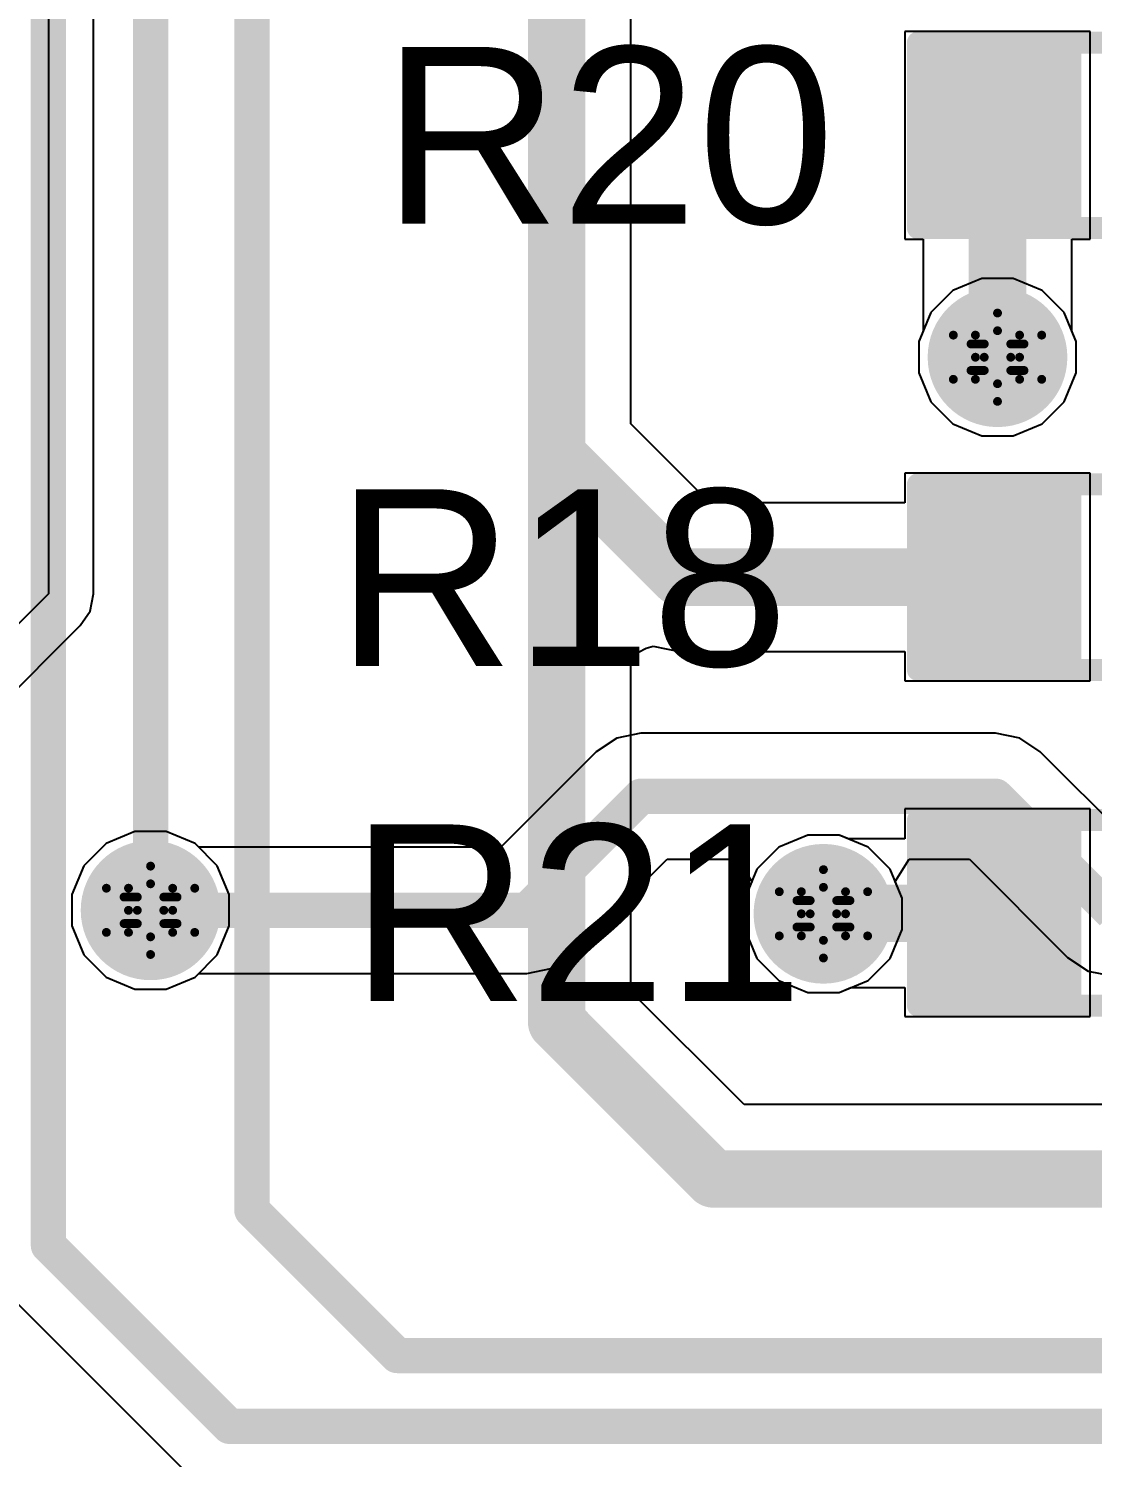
# Model space of a CAD drawing. Header units: inches. Extents: x -2.7 to 10.9, y -2.9 to 7.4.
# Drawn here: x 0.8407 to 1.0815, y -2.5183 to -2.1948 of the extents above; entities that cross this region are included whole.
import ezdxf

# ---------------------------------------------------------------- set-up
doc = ezdxf.new("R2010")
doc.units = ezdxf.units.IN
doc.header["$MEASUREMENT"] = 0
for name, color, linetype in [('Board Outline', 216, 'Continuous'), ('Bottom Layer', 5, 'Continuous'), ('Bottom Solder', 6, 'Continuous'), ('Drill Drawing', 1, 'Continuous'), ('Layer 2', 16, 'Continuous'), ('Layer 3', 76, 'Continuous'), ('Top Layer', 1, 'Continuous'), ('Top Overlay', 2, 'Continuous'), ('Top Paste', 8, 'Continuous'), ('Top Solder', 216, 'Continuous'), ('Via Holes', 16, 'Continuous')]:
    doc.layers.add(name, color=color, linetype=linetype)
doc.styles.add('Arial', font='', dxfattribs={"height": 0.2})
doc.styles.get('Arial').set_extended_font_data('Arial')

# ---------------------------------------------------------------- blocks, each defined once
blk = doc.blocks.new('R___0603_193')
at = {"layer": 'Top Layer'}
for points in [[(-0.015, 0.0175), (-0.015, -0.0175), (-0.045, -0.0175), (-0.045, 0.0175)], [(0.045, 0.0175), (0.045, -0.0175), (0.015, -0.0175), (0.015, 0.0175)]]:
    blk.add_hatch(color=1, dxfattribs=at).paths.add_polyline_path(points)
at = {"layer": 'Top Paste'}
for points in [[(-0.015, 0.0175), (-0.015, -0.0175), (-0.045, -0.0175), (-0.045, 0.0175)], [(0.045, 0.0175), (0.045, -0.0175), (0.015, -0.0175), (0.015, 0.0175)]]:
    blk.add_hatch(color=8, dxfattribs=at).paths.add_polyline_path(points)
at = {"layer": 'Top Solder'}
for points in [[(-0.011, 0.0215), (-0.011, -0.0215), (-0.049, -0.0215), (-0.049, 0.0215)], [(0.049, 0.0215), (0.049, -0.0215), (0.011, -0.0215), (0.011, 0.0215)]]:
    blk.add_hatch(color=216, dxfattribs=at).paths.add_polyline_path(points)
at = {"layer": 'Top Overlay'}
for points in [[(-0.048, 0.021, 0.005, 0.005, 0), (0.048, 0.021, 0.005, 0.005, 0)], [(-0.048, -0.021, 0.005, 0.005, 0), (-0.048, 0.021, 0.005, 0.005, 0)], [(0.048, -0.021, 0.005, 0.005, 0), (0.048, 0.021, 0.005, 0.005, 0)], [(-0.048, -0.021, 0.005, 0.005, 0), (0.048, -0.021, 0.005, 0.005, 0)]]:
    blk.add_lwpolyline(points, format="xyseb", dxfattribs=at)
for points in [[(-0.04925, 0.021, 0.0025, 0.0025, 1), (-0.04675, 0.021, 0.0025, 0.0025, 1)], [(-0.04925, 0.021, 0.0025, 0.0025, 1), (-0.04675, 0.021, 0.0025, 0.0025, 1)], [(0.04675, 0.021, 0.0025, 0.0025, 1), (0.04925, 0.021, 0.0025, 0.0025, 1)], [(0.04675, 0.021, 0.0025, 0.0025, 1), (0.04925, 0.021, 0.0025, 0.0025, 1)], [(-0.04925, -0.021, 0.0025, 0.0025, 1), (-0.04675, -0.021, 0.0025, 0.0025, 1)], [(-0.04925, -0.021, 0.0025, 0.0025, 1), (-0.04675, -0.021, 0.0025, 0.0025, 1)], [(0.04675, -0.021, 0.0025, 0.0025, 1), (0.04925, -0.021, 0.0025, 0.0025, 1)], [(0.04675, -0.021, 0.0025, 0.0025, 1), (0.04925, -0.021, 0.0025, 0.0025, 1)]]:
    blk.add_lwpolyline(points, format="xyseb", close=True, dxfattribs=at)
blk = doc.blocks.new('R___0603_194')
at = {"layer": 'Top Layer'}
for points in [[(-0.015, 0.0175), (-0.015, -0.0175), (-0.045, -0.0175), (-0.045, 0.0175)], [(0.045, 0.0175), (0.045, -0.0175), (0.015, -0.0175), (0.015, 0.0175)]]:
    blk.add_hatch(color=1, dxfattribs=at).paths.add_polyline_path(points)
at = {"layer": 'Top Paste'}
for points in [[(-0.015, 0.0175), (-0.015, -0.0175), (-0.045, -0.0175), (-0.045, 0.0175)], [(0.045, 0.0175), (0.045, -0.0175), (0.015, -0.0175), (0.015, 0.0175)]]:
    blk.add_hatch(color=8, dxfattribs=at).paths.add_polyline_path(points)
at = {"layer": 'Top Solder'}
for points in [[(-0.011, 0.0215), (-0.011, -0.0215), (-0.049, -0.0215), (-0.049, 0.0215)], [(0.049, 0.0215), (0.049, -0.0215), (0.011, -0.0215), (0.011, 0.0215)]]:
    blk.add_hatch(color=216, dxfattribs=at).paths.add_polyline_path(points)
at = {"layer": 'Top Overlay'}
for points in [[(-0.048, 0.021, 0.005, 0.005, 0), (0.048, 0.021, 0.005, 0.005, 0)], [(-0.048, -0.021, 0.005, 0.005, 0), (-0.048, 0.021, 0.005, 0.005, 0)], [(0.048, -0.021, 0.005, 0.005, 0), (0.048, 0.021, 0.005, 0.005, 0)], [(-0.048, -0.021, 0.005, 0.005, 0), (0.048, -0.021, 0.005, 0.005, 0)]]:
    blk.add_lwpolyline(points, format="xyseb", dxfattribs=at)
for points in [[(-0.04925, 0.021, 0.0025, 0.0025, 1), (-0.04675, 0.021, 0.0025, 0.0025, 1)], [(-0.04925, 0.021, 0.0025, 0.0025, 1), (-0.04675, 0.021, 0.0025, 0.0025, 1)], [(0.04675, 0.021, 0.0025, 0.0025, 1), (0.04925, 0.021, 0.0025, 0.0025, 1)], [(0.04675, 0.021, 0.0025, 0.0025, 1), (0.04925, 0.021, 0.0025, 0.0025, 1)], [(-0.04925, -0.021, 0.0025, 0.0025, 1), (-0.04675, -0.021, 0.0025, 0.0025, 1)], [(-0.04925, -0.021, 0.0025, 0.0025, 1), (-0.04675, -0.021, 0.0025, 0.0025, 1)], [(0.04675, -0.021, 0.0025, 0.0025, 1), (0.04925, -0.021, 0.0025, 0.0025, 1)], [(0.04675, -0.021, 0.0025, 0.0025, 1), (0.04925, -0.021, 0.0025, 0.0025, 1)]]:
    blk.add_lwpolyline(points, format="xyseb", close=True, dxfattribs=at)
blk = doc.blocks.new('R___0603_196')
at = {"layer": 'Top Layer'}
for points in [[(-0.015, 0.0175), (-0.015, -0.0175), (-0.045, -0.0175), (-0.045, 0.0175)], [(0.045, 0.0175), (0.045, -0.0175), (0.015, -0.0175), (0.015, 0.0175)]]:
    blk.add_hatch(color=1, dxfattribs=at).paths.add_polyline_path(points)
at = {"layer": 'Top Paste'}
for points in [[(-0.015, 0.0175), (-0.015, -0.0175), (-0.045, -0.0175), (-0.045, 0.0175)], [(0.045, 0.0175), (0.045, -0.0175), (0.015, -0.0175), (0.015, 0.0175)]]:
    blk.add_hatch(color=8, dxfattribs=at).paths.add_polyline_path(points)
at = {"layer": 'Top Solder'}
for points in [[(-0.011, 0.0215), (-0.011, -0.0215), (-0.049, -0.0215), (-0.049, 0.0215)], [(0.049, 0.0215), (0.049, -0.0215), (0.011, -0.0215), (0.011, 0.0215)]]:
    blk.add_hatch(color=216, dxfattribs=at).paths.add_polyline_path(points)
at = {"layer": 'Top Overlay'}
for points in [[(0.048, 0.021, 0.005, 0.005, 0), (-0.048, 0.021, 0.005, 0.005, 0)], [(-0.048, 0.021, 0.005, 0.005, 0), (-0.048, -0.021, 0.005, 0.005, 0)], [(0.048, 0.021, 0.005, 0.005, 0), (0.048, -0.021, 0.005, 0.005, 0)], [(0.048, -0.021, 0.005, 0.005, 0), (-0.048, -0.021, 0.005, 0.005, 0)]]:
    blk.add_lwpolyline(points, format="xyseb", dxfattribs=at)
for points in [[(-0.04925, 0.021, 0.0025, 0.0025, 1), (-0.04675, 0.021, 0.0025, 0.0025, 1)], [(-0.04925, 0.021, 0.0025, 0.0025, 1), (-0.04675, 0.021, 0.0025, 0.0025, 1)], [(0.04675, 0.021, 0.0025, 0.0025, 1), (0.04925, 0.021, 0.0025, 0.0025, 1)], [(0.04675, 0.021, 0.0025, 0.0025, 1), (0.04925, 0.021, 0.0025, 0.0025, 1)], [(-0.04925, -0.021, 0.0025, 0.0025, 1), (-0.04675, -0.021, 0.0025, 0.0025, 1)], [(-0.04925, -0.021, 0.0025, 0.0025, 1), (-0.04675, -0.021, 0.0025, 0.0025, 1)], [(0.04675, -0.021, 0.0025, 0.0025, 1), (0.04925, -0.021, 0.0025, 0.0025, 1)], [(0.04675, -0.021, 0.0025, 0.0025, 1), (0.04925, -0.021, 0.0025, 0.0025, 1)]]:
    blk.add_lwpolyline(points, format="xyseb", close=True, dxfattribs=at)

msp = doc.modelspace()

# ---------------------------------------------------------------- hatches: boundary and pattern name
at = {"layer": 'Bottom Layer'}
h = msp.add_hatch(color=5, dxfattribs=at)
edge = h.paths.add_edge_path()
edge.add_arc((1.060058, -2.2692268), 0.011811, 0, 360)
h = msp.add_hatch(color=5, dxfattribs=at)
edge = h.paths.add_edge_path()
edge.add_arc((0.8683436, -2.3944205), 0.011811, 0, 360)
h = msp.add_hatch(color=5, dxfattribs=at)
edge = h.paths.add_edge_path()
edge.add_arc((1.0206565, -2.3952111), 0.011811, 0, 360)
at = {"layer": 'Bottom Solder'}
h = msp.add_hatch(color=6, dxfattribs=at)
edge = h.paths.add_edge_path()
edge.add_arc((1.060058, -2.2692268), 0.015811, 0, 360)
h = msp.add_hatch(color=6, dxfattribs=at)
edge = h.paths.add_edge_path()
edge.add_arc((0.8683436, -2.3944205), 0.015811, 0, 360)
h = msp.add_hatch(color=6, dxfattribs=at)
edge = h.paths.add_edge_path()
edge.add_arc((1.0206565, -2.3952111), 0.015811, 0, 360)
at = {"layer": 'Layer 2'}
h = msp.add_hatch(color=16, dxfattribs=at)
edge = h.paths.add_edge_path()
edge.add_arc((1.060058, -2.2692268), 0.011811, 0, 360)
h = msp.add_hatch(color=16, dxfattribs=at)
edge = h.paths.add_edge_path()
edge.add_arc((0.8683436, -2.3944205), 0.011811, 0, 360)
h = msp.add_hatch(color=16, dxfattribs=at)
edge = h.paths.add_edge_path()
edge.add_arc((1.0206565, -2.3952111), 0.011811, 0, 360)
at = {"layer": 'Layer 3'}
h = msp.add_hatch(color=76, dxfattribs=at)
edge = h.paths.add_edge_path()
edge.add_arc((1.060058, -2.2692268), 0.011811, 0, 360)
h = msp.add_hatch(color=76, dxfattribs=at)
edge = h.paths.add_edge_path()
edge.add_arc((0.8683436, -2.3944205), 0.011811, 0, 360)
h = msp.add_hatch(color=76, dxfattribs=at)
edge = h.paths.add_edge_path()
edge.add_arc((1.0206565, -2.3952111), 0.011811, 0, 360)
at = {"layer": 'Top Layer'}
h = msp.add_hatch(color=1, dxfattribs=at)
edge = h.paths.add_edge_path()
edge.add_arc((1.060058, -2.2692268), 0.011811, 0, 360)
h = msp.add_hatch(color=1, dxfattribs=at)
edge = h.paths.add_edge_path()
edge.add_arc((0.8683436, -2.3944205), 0.011811, 0, 360)
h = msp.add_hatch(color=1, dxfattribs=at)
edge = h.paths.add_edge_path()
edge.add_arc((1.0206565, -2.3952111), 0.011811, 0, 360)
at = {"layer": 'Top Solder'}
h = msp.add_hatch(color=216, dxfattribs=at)
edge = h.paths.add_edge_path()
edge.add_arc((1.060058, -2.2692268), 0.015811, 0, 360)
h = msp.add_hatch(color=216, dxfattribs=at)
edge = h.paths.add_edge_path()
edge.add_arc((0.8683436, -2.3944205), 0.015811, 0, 360)
h = msp.add_hatch(color=216, dxfattribs=at)
edge = h.paths.add_edge_path()
edge.add_arc((1.0206565, -2.3952111), 0.015811, 0, 360)
at = {"layer": 'Via Holes'}
h = msp.add_hatch(color=7, dxfattribs=at)
edge = h.paths.add_edge_path()
edge.add_arc((1.060058, -2.2692268), 0.0059055, 0, 360)
h = msp.add_hatch(color=7, dxfattribs=at)
edge = h.paths.add_edge_path()
edge.add_arc((0.8683436, -2.3944205), 0.0059055, 0, 360)
h = msp.add_hatch(color=7, dxfattribs=at)
edge = h.paths.add_edge_path()
edge.add_arc((1.0206565, -2.3952111), 0.0059055, 0, 360)

# ---------------------------------------------------------------- linework, layer by layer
at = {"layer": 'Board Outline'}
msp.add_lwpolyline([(2.8441163, -0.2412485, 0.005, 0.005, -0.7418930096679136), (-2.4996913, -1.3779516, 0.005, 0.005, 0)], format="xyseb", dxfattribs=at)
at = {"layer": 'Bottom Layer'}
for p, q in [((1.0499689, -2.2541274), (1.0449586, -2.2591377)), ((1.0565152, -2.2514158), (1.0499689, -2.2541274)), ((1.0636008, -2.2514158), (1.0565152, -2.2514158)), ((1.0701471, -2.2541274), (1.0636008, -2.2514158)), ((1.0751574, -2.2591377), (1.0701471, -2.2541274)), ((1.0449586, -2.2591377), (1.042247, -2.265684)), ((1.077869, -2.265684), (1.0751574, -2.2591377)), ((1.042247, -2.265684), (1.042247, -2.2727696)), ((1.077869, -2.2727696), (1.077869, -2.265684)), ((1.042247, -2.2727696), (1.0449586, -2.2793159)), ((1.0751574, -2.2793159), (1.077869, -2.2727696)), ((1.0449586, -2.2793159), (1.0499689, -2.2843262)), ((1.0701471, -2.2843262), (1.0751574, -2.2793159)), ((1.0499689, -2.2843262), (1.0565152, -2.2870378)), ((1.0636008, -2.2870378), (1.0701471, -2.2843262)), ((1.0565152, -2.2870378), (1.0636008, -2.2870378)), ((0.9793359, -2.3543305), (0.9738734, -2.3554172)), ((0.9793364, -2.3543306), (0.9793359, -2.3543305)), ((1.0596328, -2.3543306), (0.9793364, -2.3543306)), ((1.0596333, -2.3543305), (1.0596328, -2.3543306)), ((1.0650958, -2.3554172), (1.0596333, -2.3543305)), ((0.9738734, -2.3554172), (0.9692424, -2.3585114)), ((1.0697268, -2.3585114), (1.0650958, -2.3554172)), ((0.9692422, -2.3585117), (0.9476076, -2.3801462)), ((0.9692424, -2.3585114), (0.9692422, -2.3585117)), ((1.091941, -2.3807257), (1.0697268, -2.3585114)), ((0.8648008, -2.3766095), (0.8582545, -2.3793211)), ((0.8718864, -2.3766095), (0.8648008, -2.3766095)), ((0.8784327, -2.3793211), (0.8718864, -2.3766095)), ((0.8582545, -2.3793211), (0.8532442, -2.3843314)), ((0.8792578, -2.3801462), (0.8784327, -2.3793211)), ((0.9476076, -2.3801462), (0.8792578, -2.3801462)), ((0.9636138, -2.404514), (0.9852485, -2.3828792)), ((0.9852485, -2.3828792), (1.001267, -2.3828792)), ((1.001267, -2.3828792), (1.004415, -2.3878793)), ((1.036898, -2.3878793), (1.040046, -2.3828792)), ((1.040046, -2.3828792), (1.0537206, -2.3828792)), ((1.0537206, -2.3828792), (1.0759347, -2.4050932)), ((0.8532442, -2.3843314), (0.8505326, -2.3908777)), ((1.004415, -2.3878793), (1.0028455, -2.3916683)), ((1.0384675, -2.3916683), (1.036898, -2.3878793)), ((0.8505326, -2.3908777), (0.8505326, -2.3979633)), ((1.0028455, -2.3916683), (1.0028455, -2.3987539)), ((1.0384675, -2.3987539), (1.0384675, -2.3916683)), ((0.8505326, -2.3979633), (0.8532442, -2.4045096)), ((1.0028455, -2.3987539), (1.0055571, -2.4053002)), ((1.0357559, -2.4053002), (1.0384675, -2.3987539)), ((0.8532442, -2.4045096), (0.8582545, -2.4095199)), ((0.9589828, -2.4076082), (0.9636138, -2.404514)), ((1.0055571, -2.4053002), (1.0105674, -2.4103105)), ((1.0307456, -2.4103105), (1.0357559, -2.4053002)), ((1.0759347, -2.4050932), (1.0759349, -2.4050935)), ((1.0759349, -2.4050935), (1.0805659, -2.4081877)), ((0.8784327, -2.4095199), (0.8792578, -2.4086948)), ((0.8792578, -2.4086948), (0.9535198, -2.4086948)), ((0.9535198, -2.4086948), (0.9535203, -2.4086949)), ((0.9535203, -2.4086949), (0.9589828, -2.4076082)), ((1.0805659, -2.4081877), (1.0860284, -2.4092744)), ((0.8582545, -2.4095199), (0.8648008, -2.4122315)), ((0.8648008, -2.4122315), (0.8718864, -2.4122315)), ((0.8718864, -2.4122315), (0.8784327, -2.4095199)), ((1.0105674, -2.4103105), (1.0171137, -2.4130221)), ((1.0241993, -2.4130221), (1.0307456, -2.4103105)), ((1.0171137, -2.4130221), (1.0241993, -2.4130221))]:
    msp.add_line(p, q, dxfattribs=at)
for points in [[(0.9535203, -2.3944205, 0.008, 0.008, 0), (0.9793359, -2.3686049, 0.008, 0.008, 0)], [(0.9793359, -2.3686049, 0.008, 0.008, 0), (1.0596333, -2.3686049, 0.008, 0.008, 0)], [(1.0596333, -2.3686049, 0.008, 0.008, 0), (1.0860284, -2.395, 0.008, 0.008, 0)], [(0.8683436, -2.3944205, 0.008, 0.008, 0), (0.9535203, -2.3944205, 0.008, 0.008, 0)]]:
    msp.add_lwpolyline(points, format="xyseb", dxfattribs=at)
for points in [[(0.9773359, -2.3686049, 0.004, 0.004, 1), (0.9813359, -2.3686049, 0.004, 0.004, 1)], [(0.9773359, -2.3686049, 0.004, 0.004, 1), (0.9813359, -2.3686049, 0.004, 0.004, 1)], [(1.0576333, -2.3686049, 0.004, 0.004, 1), (1.0616333, -2.3686049, 0.004, 0.004, 1)], [(1.0576333, -2.3686049, 0.004, 0.004, 1), (1.0616333, -2.3686049, 0.004, 0.004, 1)], [(0.8663436, -2.3944205, 0.004, 0.004, 1), (0.8703436, -2.3944205, 0.004, 0.004, 1)], [(0.9515203, -2.3944205, 0.004, 0.004, 1), (0.9555203, -2.3944205, 0.004, 0.004, 1)], [(0.9515203, -2.3944205, 0.004, 0.004, 1), (0.9555203, -2.3944205, 0.004, 0.004, 1)]]:
    msp.add_lwpolyline(points, format="xyseb", close=True, dxfattribs=at)
at = {"layer": 'Drill Drawing'}
for points in [[(1.055058, -2.2642268, 0.002, 0.002, 0), (1.060058, -2.2592268, 0.002, 0.002, 0)], [(1.060058, -2.2592268, 0.002, 0.002, 0), (1.065058, -2.2642268, 0.002, 0.002, 0)], [(1.050058, -2.2642268, 0.002, 0.002, 0), (1.055058, -2.2692268, 0.002, 0.002, 0)], [(1.050058, -2.2642268, 0.002, 0.002, 0), (1.055058, -2.2642268, 0.002, 0.002, 0)], [(1.057058, -2.2662268, 0.002, 0.002, 0), (1.060058, -2.2632268, 0.002, 0.002, 0)], [(1.060058, -2.2632268, 0.002, 0.002, 0), (1.063058, -2.2662268, 0.002, 0.002, 0)], [(1.065058, -2.2642268, 0.002, 0.002, 0), (1.070058, -2.2642268, 0.002, 0.002, 0)], [(1.065058, -2.2692268, 0.002, 0.002, 0), (1.070058, -2.2642268, 0.002, 0.002, 0)], [(1.054058, -2.2662268, 0.002, 0.002, 0), (1.057058, -2.2692268, 0.002, 0.002, 0)], [(1.054058, -2.2662268, 0.002, 0.002, 0), (1.057058, -2.2662268, 0.002, 0.002, 0)], [(1.063058, -2.2662268, 0.002, 0.002, 0), (1.066058, -2.2662268, 0.002, 0.002, 0)], [(1.063058, -2.2692268, 0.002, 0.002, 0), (1.066058, -2.2662268, 0.002, 0.002, 0)], [(1.050058, -2.2742268, 0.002, 0.002, 0), (1.055058, -2.2692268, 0.002, 0.002, 0)], [(1.054058, -2.2722268, 0.002, 0.002, 0), (1.057058, -2.2692268, 0.002, 0.002, 0)], [(1.063058, -2.2692268, 0.002, 0.002, 0), (1.066058, -2.2722268, 0.002, 0.002, 0)], [(1.065058, -2.2692268, 0.002, 0.002, 0), (1.070058, -2.2742268, 0.002, 0.002, 0)], [(1.050058, -2.2742268, 0.002, 0.002, 0), (1.055058, -2.2742268, 0.002, 0.002, 0)], [(1.054058, -2.2722268, 0.002, 0.002, 0), (1.057058, -2.2722268, 0.002, 0.002, 0)], [(1.055058, -2.2742268, 0.002, 0.002, 0), (1.060058, -2.2792268, 0.002, 0.002, 0)], [(1.057058, -2.2722268, 0.002, 0.002, 0), (1.060058, -2.2752268, 0.002, 0.002, 0)], [(1.060058, -2.2752268, 0.002, 0.002, 0), (1.063058, -2.2722268, 0.002, 0.002, 0)], [(1.060058, -2.2792268, 0.002, 0.002, 0), (1.065058, -2.2742268, 0.002, 0.002, 0)], [(1.063058, -2.2722268, 0.002, 0.002, 0), (1.066058, -2.2722268, 0.002, 0.002, 0)], [(1.065058, -2.2742268, 0.002, 0.002, 0), (1.070058, -2.2742268, 0.002, 0.002, 0)], [(0.8633436, -2.3894205, 0.002, 0.002, 0), (0.8683436, -2.3844205, 0.002, 0.002, 0)], [(0.8683436, -2.3844205, 0.002, 0.002, 0), (0.8733436, -2.3894205, 0.002, 0.002, 0)], [(1.0156565, -2.3902111, 0.002, 0.002, 0), (1.0206565, -2.3852111, 0.002, 0.002, 0)], [(1.0206565, -2.3852111, 0.002, 0.002, 0), (1.0256565, -2.3902111, 0.002, 0.002, 0)], [(0.8583436, -2.3894205, 0.002, 0.002, 0), (0.8633436, -2.3944205, 0.002, 0.002, 0)], [(0.8583436, -2.3894205, 0.002, 0.002, 0), (0.8633436, -2.3894205, 0.002, 0.002, 0)], [(0.8653436, -2.3914205, 0.002, 0.002, 0), (0.8683436, -2.3884205, 0.002, 0.002, 0)], [(0.8683436, -2.3884205, 0.002, 0.002, 0), (0.8713436, -2.3914205, 0.002, 0.002, 0)], [(0.8733436, -2.3894205, 0.002, 0.002, 0), (0.8783436, -2.3894205, 0.002, 0.002, 0)], [(0.8733436, -2.3944205, 0.002, 0.002, 0), (0.8783436, -2.3894205, 0.002, 0.002, 0)], [(1.0106565, -2.3902111, 0.002, 0.002, 0), (1.0156565, -2.3952111, 0.002, 0.002, 0)], [(1.0106565, -2.3902111, 0.002, 0.002, 0), (1.0156565, -2.3902111, 0.002, 0.002, 0)], [(1.0176565, -2.3922111, 0.002, 0.002, 0), (1.0206565, -2.3892111, 0.002, 0.002, 0)], [(1.0206565, -2.3892111, 0.002, 0.002, 0), (1.0236565, -2.3922111, 0.002, 0.002, 0)], [(1.0256565, -2.3902111, 0.002, 0.002, 0), (1.0306565, -2.3902111, 0.002, 0.002, 0)], [(1.0256565, -2.3952111, 0.002, 0.002, 0), (1.0306565, -2.3902111, 0.002, 0.002, 0)], [(0.8623436, -2.3914205, 0.002, 0.002, 0), (0.8653436, -2.3944205, 0.002, 0.002, 0)], [(0.8623436, -2.3914205, 0.002, 0.002, 0), (0.8653436, -2.3914205, 0.002, 0.002, 0)], [(0.8713436, -2.3914205, 0.002, 0.002, 0), (0.8743436, -2.3914205, 0.002, 0.002, 0)], [(0.8713436, -2.3944205, 0.002, 0.002, 0), (0.8743436, -2.3914205, 0.002, 0.002, 0)], [(1.0146565, -2.3922111, 0.002, 0.002, 0), (1.0176565, -2.3952111, 0.002, 0.002, 0)], [(1.0146565, -2.3922111, 0.002, 0.002, 0), (1.0176565, -2.3922111, 0.002, 0.002, 0)], [(1.0236565, -2.3922111, 0.002, 0.002, 0), (1.0266565, -2.3922111, 0.002, 0.002, 0)], [(1.0236565, -2.3952111, 0.002, 0.002, 0), (1.0266565, -2.3922111, 0.002, 0.002, 0)], [(0.8583436, -2.3994205, 0.002, 0.002, 0), (0.8633436, -2.3944205, 0.002, 0.002, 0)], [(0.8623436, -2.3974205, 0.002, 0.002, 0), (0.8653436, -2.3944205, 0.002, 0.002, 0)], [(0.8623436, -2.3974205, 0.002, 0.002, 0), (0.8653436, -2.3974205, 0.002, 0.002, 0)], [(0.8653436, -2.3974205, 0.002, 0.002, 0), (0.8683436, -2.4004205, 0.002, 0.002, 0)], [(0.8683436, -2.4004205, 0.002, 0.002, 0), (0.8713436, -2.3974205, 0.002, 0.002, 0)], [(0.8713436, -2.3944205, 0.002, 0.002, 0), (0.8743436, -2.3974205, 0.002, 0.002, 0)], [(0.8713436, -2.3974205, 0.002, 0.002, 0), (0.8743436, -2.3974205, 0.002, 0.002, 0)], [(0.8733436, -2.3944205, 0.002, 0.002, 0), (0.8783436, -2.3994205, 0.002, 0.002, 0)], [(1.0106565, -2.4002111, 0.002, 0.002, 0), (1.0156565, -2.3952111, 0.002, 0.002, 0)], [(1.0146565, -2.3982111, 0.002, 0.002, 0), (1.0176565, -2.3952111, 0.002, 0.002, 0)], [(1.0236565, -2.3952111, 0.002, 0.002, 0), (1.0266565, -2.3982111, 0.002, 0.002, 0)], [(1.0256565, -2.3952111, 0.002, 0.002, 0), (1.0306565, -2.4002111, 0.002, 0.002, 0)], [(0.8583436, -2.3994205, 0.002, 0.002, 0), (0.8633436, -2.3994205, 0.002, 0.002, 0)], [(0.8633436, -2.3994205, 0.002, 0.002, 0), (0.8683436, -2.4044205, 0.002, 0.002, 0)], [(0.8683436, -2.4044205, 0.002, 0.002, 0), (0.8733436, -2.3994205, 0.002, 0.002, 0)], [(0.8733436, -2.3994205, 0.002, 0.002, 0), (0.8783436, -2.3994205, 0.002, 0.002, 0)], [(1.0106565, -2.4002111, 0.002, 0.002, 0), (1.0156565, -2.4002111, 0.002, 0.002, 0)], [(1.0146565, -2.3982111, 0.002, 0.002, 0), (1.0176565, -2.3982111, 0.002, 0.002, 0)], [(1.0156565, -2.4002111, 0.002, 0.002, 0), (1.0206565, -2.4052111, 0.002, 0.002, 0)], [(1.0176565, -2.3982111, 0.002, 0.002, 0), (1.0206565, -2.4012111, 0.002, 0.002, 0)], [(1.0206565, -2.4012111, 0.002, 0.002, 0), (1.0236565, -2.3982111, 0.002, 0.002, 0)], [(1.0206565, -2.4052111, 0.002, 0.002, 0), (1.0256565, -2.4002111, 0.002, 0.002, 0)], [(1.0236565, -2.3982111, 0.002, 0.002, 0), (1.0266565, -2.3982111, 0.002, 0.002, 0)], [(1.0256565, -2.4002111, 0.002, 0.002, 0), (1.0306565, -2.4002111, 0.002, 0.002, 0)]]:
    msp.add_lwpolyline(points, format="xyseb", dxfattribs=at)
for points in [[(1.059558, -2.2592268, 0.001, 0.001, 1), (1.060558, -2.2592268, 0.001, 0.001, 1)], [(1.059558, -2.2592268, 0.001, 0.001, 1), (1.060558, -2.2592268, 0.001, 0.001, 1)], [(1.049558, -2.2642268, 0.001, 0.001, 1), (1.050558, -2.2642268, 0.001, 0.001, 1)], [(1.049558, -2.2642268, 0.001, 0.001, 1), (1.050558, -2.2642268, 0.001, 0.001, 1)], [(1.054558, -2.2642268, 0.001, 0.001, 1), (1.055558, -2.2642268, 0.001, 0.001, 1)], [(1.054558, -2.2642268, 0.001, 0.001, 1), (1.055558, -2.2642268, 0.001, 0.001, 1)], [(1.059558, -2.2632268, 0.001, 0.001, 1), (1.060558, -2.2632268, 0.001, 0.001, 1)], [(1.059558, -2.2632268, 0.001, 0.001, 1), (1.060558, -2.2632268, 0.001, 0.001, 1)], [(1.064558, -2.2642268, 0.001, 0.001, 1), (1.065558, -2.2642268, 0.001, 0.001, 1)], [(1.064558, -2.2642268, 0.001, 0.001, 1), (1.065558, -2.2642268, 0.001, 0.001, 1)], [(1.069558, -2.2642268, 0.001, 0.001, 1), (1.070558, -2.2642268, 0.001, 0.001, 1)], [(1.069558, -2.2642268, 0.001, 0.001, 1), (1.070558, -2.2642268, 0.001, 0.001, 1)], [(1.053558, -2.2662268, 0.001, 0.001, 1), (1.054558, -2.2662268, 0.001, 0.001, 1)], [(1.053558, -2.2662268, 0.001, 0.001, 1), (1.054558, -2.2662268, 0.001, 0.001, 1)], [(1.056558, -2.2662268, 0.001, 0.001, 1), (1.057558, -2.2662268, 0.001, 0.001, 1)], [(1.056558, -2.2662268, 0.001, 0.001, 1), (1.057558, -2.2662268, 0.001, 0.001, 1)], [(1.062558, -2.2662268, 0.001, 0.001, 1), (1.063558, -2.2662268, 0.001, 0.001, 1)], [(1.062558, -2.2662268, 0.001, 0.001, 1), (1.063558, -2.2662268, 0.001, 0.001, 1)], [(1.065558, -2.2662268, 0.001, 0.001, 1), (1.066558, -2.2662268, 0.001, 0.001, 1)], [(1.065558, -2.2662268, 0.001, 0.001, 1), (1.066558, -2.2662268, 0.001, 0.001, 1)], [(1.054558, -2.2692268, 0.001, 0.001, 1), (1.055558, -2.2692268, 0.001, 0.001, 1)], [(1.054558, -2.2692268, 0.001, 0.001, 1), (1.055558, -2.2692268, 0.001, 0.001, 1)], [(1.056558, -2.2692268, 0.001, 0.001, 1), (1.057558, -2.2692268, 0.001, 0.001, 1)], [(1.056558, -2.2692268, 0.001, 0.001, 1), (1.057558, -2.2692268, 0.001, 0.001, 1)], [(1.062558, -2.2692268, 0.001, 0.001, 1), (1.063558, -2.2692268, 0.001, 0.001, 1)], [(1.062558, -2.2692268, 0.001, 0.001, 1), (1.063558, -2.2692268, 0.001, 0.001, 1)], [(1.064558, -2.2692268, 0.001, 0.001, 1), (1.065558, -2.2692268, 0.001, 0.001, 1)], [(1.064558, -2.2692268, 0.001, 0.001, 1), (1.065558, -2.2692268, 0.001, 0.001, 1)], [(1.049558, -2.2742268, 0.001, 0.001, 1), (1.050558, -2.2742268, 0.001, 0.001, 1)], [(1.049558, -2.2742268, 0.001, 0.001, 1), (1.050558, -2.2742268, 0.001, 0.001, 1)], [(1.053558, -2.2722268, 0.001, 0.001, 1), (1.054558, -2.2722268, 0.001, 0.001, 1)], [(1.053558, -2.2722268, 0.001, 0.001, 1), (1.054558, -2.2722268, 0.001, 0.001, 1)], [(1.054558, -2.2742268, 0.001, 0.001, 1), (1.055558, -2.2742268, 0.001, 0.001, 1)], [(1.054558, -2.2742268, 0.001, 0.001, 1), (1.055558, -2.2742268, 0.001, 0.001, 1)], [(1.056558, -2.2722268, 0.001, 0.001, 1), (1.057558, -2.2722268, 0.001, 0.001, 1)], [(1.056558, -2.2722268, 0.001, 0.001, 1), (1.057558, -2.2722268, 0.001, 0.001, 1)], [(1.062558, -2.2722268, 0.001, 0.001, 1), (1.063558, -2.2722268, 0.001, 0.001, 1)], [(1.062558, -2.2722268, 0.001, 0.001, 1), (1.063558, -2.2722268, 0.001, 0.001, 1)], [(1.064558, -2.2742268, 0.001, 0.001, 1), (1.065558, -2.2742268, 0.001, 0.001, 1)], [(1.064558, -2.2742268, 0.001, 0.001, 1), (1.065558, -2.2742268, 0.001, 0.001, 1)], [(1.065558, -2.2722268, 0.001, 0.001, 1), (1.066558, -2.2722268, 0.001, 0.001, 1)], [(1.065558, -2.2722268, 0.001, 0.001, 1), (1.066558, -2.2722268, 0.001, 0.001, 1)], [(1.069558, -2.2742268, 0.001, 0.001, 1), (1.070558, -2.2742268, 0.001, 0.001, 1)], [(1.069558, -2.2742268, 0.001, 0.001, 1), (1.070558, -2.2742268, 0.001, 0.001, 1)], [(1.059558, -2.2752268, 0.001, 0.001, 1), (1.060558, -2.2752268, 0.001, 0.001, 1)], [(1.059558, -2.2752268, 0.001, 0.001, 1), (1.060558, -2.2752268, 0.001, 0.001, 1)], [(1.059558, -2.2792268, 0.001, 0.001, 1), (1.060558, -2.2792268, 0.001, 0.001, 1)], [(1.059558, -2.2792268, 0.001, 0.001, 1), (1.060558, -2.2792268, 0.001, 0.001, 1)], [(0.8678436, -2.3844205, 0.001, 0.001, 1), (0.8688436, -2.3844205, 0.001, 0.001, 1)], [(0.8678436, -2.3844205, 0.001, 0.001, 1), (0.8688436, -2.3844205, 0.001, 0.001, 1)], [(1.0201565, -2.3852111, 0.001, 0.001, 1), (1.0211565, -2.3852111, 0.001, 0.001, 1)], [(1.0201565, -2.3852111, 0.001, 0.001, 1), (1.0211565, -2.3852111, 0.001, 0.001, 1)], [(0.8578436, -2.3894205, 0.001, 0.001, 1), (0.8588436, -2.3894205, 0.001, 0.001, 1)], [(0.8578436, -2.3894205, 0.001, 0.001, 1), (0.8588436, -2.3894205, 0.001, 0.001, 1)], [(0.8628436, -2.3894205, 0.001, 0.001, 1), (0.8638436, -2.3894205, 0.001, 0.001, 1)], [(0.8628436, -2.3894205, 0.001, 0.001, 1), (0.8638436, -2.3894205, 0.001, 0.001, 1)], [(0.8678436, -2.3884205, 0.001, 0.001, 1), (0.8688436, -2.3884205, 0.001, 0.001, 1)], [(0.8678436, -2.3884205, 0.001, 0.001, 1), (0.8688436, -2.3884205, 0.001, 0.001, 1)], [(0.8728436, -2.3894205, 0.001, 0.001, 1), (0.8738436, -2.3894205, 0.001, 0.001, 1)], [(0.8728436, -2.3894205, 0.001, 0.001, 1), (0.8738436, -2.3894205, 0.001, 0.001, 1)], [(0.8778436, -2.3894205, 0.001, 0.001, 1), (0.8788436, -2.3894205, 0.001, 0.001, 1)], [(0.8778436, -2.3894205, 0.001, 0.001, 1), (0.8788436, -2.3894205, 0.001, 0.001, 1)], [(1.0101565, -2.3902111, 0.001, 0.001, 1), (1.0111565, -2.3902111, 0.001, 0.001, 1)], [(1.0101565, -2.3902111, 0.001, 0.001, 1), (1.0111565, -2.3902111, 0.001, 0.001, 1)], [(1.0151565, -2.3902111, 0.001, 0.001, 1), (1.0161565, -2.3902111, 0.001, 0.001, 1)], [(1.0151565, -2.3902111, 0.001, 0.001, 1), (1.0161565, -2.3902111, 0.001, 0.001, 1)], [(1.0201565, -2.3892111, 0.001, 0.001, 1), (1.0211565, -2.3892111, 0.001, 0.001, 1)], [(1.0201565, -2.3892111, 0.001, 0.001, 1), (1.0211565, -2.3892111, 0.001, 0.001, 1)], [(1.0251565, -2.3902111, 0.001, 0.001, 1), (1.0261565, -2.3902111, 0.001, 0.001, 1)], [(1.0251565, -2.3902111, 0.001, 0.001, 1), (1.0261565, -2.3902111, 0.001, 0.001, 1)], [(1.0301565, -2.3902111, 0.001, 0.001, 1), (1.0311565, -2.3902111, 0.001, 0.001, 1)], [(1.0301565, -2.3902111, 0.001, 0.001, 1), (1.0311565, -2.3902111, 0.001, 0.001, 1)], [(0.8618436, -2.3914205, 0.001, 0.001, 1), (0.8628436, -2.3914205, 0.001, 0.001, 1)], [(0.8618436, -2.3914205, 0.001, 0.001, 1), (0.8628436, -2.3914205, 0.001, 0.001, 1)], [(0.8648436, -2.3914205, 0.001, 0.001, 1), (0.8658436, -2.3914205, 0.001, 0.001, 1)], [(0.8648436, -2.3914205, 0.001, 0.001, 1), (0.8658436, -2.3914205, 0.001, 0.001, 1)], [(0.8708436, -2.3914205, 0.001, 0.001, 1), (0.8718436, -2.3914205, 0.001, 0.001, 1)], [(0.8708436, -2.3914205, 0.001, 0.001, 1), (0.8718436, -2.3914205, 0.001, 0.001, 1)], [(0.8738436, -2.3914205, 0.001, 0.001, 1), (0.8748436, -2.3914205, 0.001, 0.001, 1)], [(0.8738436, -2.3914205, 0.001, 0.001, 1), (0.8748436, -2.3914205, 0.001, 0.001, 1)], [(1.0141565, -2.3922111, 0.001, 0.001, 1), (1.0151565, -2.3922111, 0.001, 0.001, 1)], [(1.0141565, -2.3922111, 0.001, 0.001, 1), (1.0151565, -2.3922111, 0.001, 0.001, 1)], [(1.0171565, -2.3922111, 0.001, 0.001, 1), (1.0181565, -2.3922111, 0.001, 0.001, 1)], [(1.0171565, -2.3922111, 0.001, 0.001, 1), (1.0181565, -2.3922111, 0.001, 0.001, 1)], [(1.0231565, -2.3922111, 0.001, 0.001, 1), (1.0241565, -2.3922111, 0.001, 0.001, 1)], [(1.0231565, -2.3922111, 0.001, 0.001, 1), (1.0241565, -2.3922111, 0.001, 0.001, 1)], [(1.0261565, -2.3922111, 0.001, 0.001, 1), (1.0271565, -2.3922111, 0.001, 0.001, 1)], [(1.0261565, -2.3922111, 0.001, 0.001, 1), (1.0271565, -2.3922111, 0.001, 0.001, 1)], [(0.8618436, -2.3974205, 0.001, 0.001, 1), (0.8628436, -2.3974205, 0.001, 0.001, 1)], [(0.8618436, -2.3974205, 0.001, 0.001, 1), (0.8628436, -2.3974205, 0.001, 0.001, 1)], [(0.8628436, -2.3944205, 0.001, 0.001, 1), (0.8638436, -2.3944205, 0.001, 0.001, 1)], [(0.8628436, -2.3944205, 0.001, 0.001, 1), (0.8638436, -2.3944205, 0.001, 0.001, 1)], [(0.8648436, -2.3944205, 0.001, 0.001, 1), (0.8658436, -2.3944205, 0.001, 0.001, 1)], [(0.8648436, -2.3944205, 0.001, 0.001, 1), (0.8658436, -2.3944205, 0.001, 0.001, 1)], [(0.8648436, -2.3974205, 0.001, 0.001, 1), (0.8658436, -2.3974205, 0.001, 0.001, 1)], [(0.8648436, -2.3974205, 0.001, 0.001, 1), (0.8658436, -2.3974205, 0.001, 0.001, 1)], [(0.8708436, -2.3944205, 0.001, 0.001, 1), (0.8718436, -2.3944205, 0.001, 0.001, 1)], [(0.8708436, -2.3944205, 0.001, 0.001, 1), (0.8718436, -2.3944205, 0.001, 0.001, 1)], [(0.8708436, -2.3974205, 0.001, 0.001, 1), (0.8718436, -2.3974205, 0.001, 0.001, 1)], [(0.8708436, -2.3974205, 0.001, 0.001, 1), (0.8718436, -2.3974205, 0.001, 0.001, 1)], [(0.8728436, -2.3944205, 0.001, 0.001, 1), (0.8738436, -2.3944205, 0.001, 0.001, 1)], [(0.8728436, -2.3944205, 0.001, 0.001, 1), (0.8738436, -2.3944205, 0.001, 0.001, 1)], [(0.8738436, -2.3974205, 0.001, 0.001, 1), (0.8748436, -2.3974205, 0.001, 0.001, 1)], [(0.8738436, -2.3974205, 0.001, 0.001, 1), (0.8748436, -2.3974205, 0.001, 0.001, 1)], [(1.0151565, -2.3952111, 0.001, 0.001, 1), (1.0161565, -2.3952111, 0.001, 0.001, 1)], [(1.0151565, -2.3952111, 0.001, 0.001, 1), (1.0161565, -2.3952111, 0.001, 0.001, 1)], [(1.0171565, -2.3952111, 0.001, 0.001, 1), (1.0181565, -2.3952111, 0.001, 0.001, 1)], [(1.0171565, -2.3952111, 0.001, 0.001, 1), (1.0181565, -2.3952111, 0.001, 0.001, 1)], [(1.0231565, -2.3952111, 0.001, 0.001, 1), (1.0241565, -2.3952111, 0.001, 0.001, 1)], [(1.0231565, -2.3952111, 0.001, 0.001, 1), (1.0241565, -2.3952111, 0.001, 0.001, 1)], [(1.0251565, -2.3952111, 0.001, 0.001, 1), (1.0261565, -2.3952111, 0.001, 0.001, 1)], [(1.0251565, -2.3952111, 0.001, 0.001, 1), (1.0261565, -2.3952111, 0.001, 0.001, 1)], [(0.8578436, -2.3994205, 0.001, 0.001, 1), (0.8588436, -2.3994205, 0.001, 0.001, 1)], [(0.8578436, -2.3994205, 0.001, 0.001, 1), (0.8588436, -2.3994205, 0.001, 0.001, 1)], [(0.8628436, -2.3994205, 0.001, 0.001, 1), (0.8638436, -2.3994205, 0.001, 0.001, 1)], [(0.8628436, -2.3994205, 0.001, 0.001, 1), (0.8638436, -2.3994205, 0.001, 0.001, 1)], [(0.8678436, -2.4004205, 0.001, 0.001, 1), (0.8688436, -2.4004205, 0.001, 0.001, 1)], [(0.8678436, -2.4004205, 0.001, 0.001, 1), (0.8688436, -2.4004205, 0.001, 0.001, 1)], [(0.8728436, -2.3994205, 0.001, 0.001, 1), (0.8738436, -2.3994205, 0.001, 0.001, 1)], [(0.8728436, -2.3994205, 0.001, 0.001, 1), (0.8738436, -2.3994205, 0.001, 0.001, 1)], [(0.8778436, -2.3994205, 0.001, 0.001, 1), (0.8788436, -2.3994205, 0.001, 0.001, 1)], [(0.8778436, -2.3994205, 0.001, 0.001, 1), (0.8788436, -2.3994205, 0.001, 0.001, 1)], [(1.0101565, -2.4002111, 0.001, 0.001, 1), (1.0111565, -2.4002111, 0.001, 0.001, 1)], [(1.0101565, -2.4002111, 0.001, 0.001, 1), (1.0111565, -2.4002111, 0.001, 0.001, 1)], [(1.0141565, -2.3982111, 0.001, 0.001, 1), (1.0151565, -2.3982111, 0.001, 0.001, 1)], [(1.0141565, -2.3982111, 0.001, 0.001, 1), (1.0151565, -2.3982111, 0.001, 0.001, 1)], [(1.0151565, -2.4002111, 0.001, 0.001, 1), (1.0161565, -2.4002111, 0.001, 0.001, 1)], [(1.0151565, -2.4002111, 0.001, 0.001, 1), (1.0161565, -2.4002111, 0.001, 0.001, 1)], [(1.0171565, -2.3982111, 0.001, 0.001, 1), (1.0181565, -2.3982111, 0.001, 0.001, 1)], [(1.0171565, -2.3982111, 0.001, 0.001, 1), (1.0181565, -2.3982111, 0.001, 0.001, 1)], [(1.0231565, -2.3982111, 0.001, 0.001, 1), (1.0241565, -2.3982111, 0.001, 0.001, 1)], [(1.0231565, -2.3982111, 0.001, 0.001, 1), (1.0241565, -2.3982111, 0.001, 0.001, 1)], [(1.0251565, -2.4002111, 0.001, 0.001, 1), (1.0261565, -2.4002111, 0.001, 0.001, 1)], [(1.0251565, -2.4002111, 0.001, 0.001, 1), (1.0261565, -2.4002111, 0.001, 0.001, 1)], [(1.0261565, -2.3982111, 0.001, 0.001, 1), (1.0271565, -2.3982111, 0.001, 0.001, 1)], [(1.0261565, -2.3982111, 0.001, 0.001, 1), (1.0271565, -2.3982111, 0.001, 0.001, 1)], [(1.0301565, -2.4002111, 0.001, 0.001, 1), (1.0311565, -2.4002111, 0.001, 0.001, 1)], [(1.0301565, -2.4002111, 0.001, 0.001, 1), (1.0311565, -2.4002111, 0.001, 0.001, 1)], [(1.0201565, -2.4012111, 0.001, 0.001, 1), (1.0211565, -2.4012111, 0.001, 0.001, 1)], [(1.0201565, -2.4012111, 0.001, 0.001, 1), (1.0211565, -2.4012111, 0.001, 0.001, 1)], [(0.8678436, -2.4044205, 0.001, 0.001, 1), (0.8688436, -2.4044205, 0.001, 0.001, 1)], [(0.8678436, -2.4044205, 0.001, 0.001, 1), (0.8688436, -2.4044205, 0.001, 0.001, 1)], [(1.0201565, -2.4052111, 0.001, 0.001, 1), (1.0211565, -2.4052111, 0.001, 0.001, 1)], [(1.0201565, -2.4052111, 0.001, 0.001, 1), (1.0211565, -2.4052111, 0.001, 0.001, 1)]]:
    msp.add_lwpolyline(points, format="xyseb", close=True, dxfattribs=at)
at = {"layer": 'Layer 2'}
for p, q in [((1.0499689, -2.2541274), (1.0449586, -2.2591377)), ((1.0565152, -2.2514158), (1.0499689, -2.2541274)), ((1.0636008, -2.2514158), (1.0565152, -2.2514158)), ((1.0701471, -2.2541274), (1.0636008, -2.2514158)), ((1.0751574, -2.2591377), (1.0701471, -2.2541274)), ((1.0449586, -2.2591377), (1.042247, -2.265684)), ((1.077869, -2.265684), (1.0751574, -2.2591377)), ((1.042247, -2.265684), (1.042247, -2.2727696)), ((1.077869, -2.2727696), (1.077869, -2.265684)), ((1.042247, -2.2727696), (1.0449586, -2.2793159)), ((1.0751574, -2.2793159), (1.077869, -2.2727696)), ((1.0449586, -2.2793159), (1.0499689, -2.2843262)), ((1.0701471, -2.2843262), (1.0751574, -2.2793159)), ((1.0499689, -2.2843262), (1.0565152, -2.2870378)), ((1.0636008, -2.2870378), (1.0701471, -2.2843262)), ((1.0565152, -2.2870378), (1.0636008, -2.2870378)), ((0.8648008, -2.3766095), (0.8582545, -2.3793211)), ((0.8718864, -2.3766095), (0.8648008, -2.3766095)), ((0.8784327, -2.3793211), (0.8718864, -2.3766095)), ((0.8582545, -2.3793211), (0.8532442, -2.3843314)), ((0.883443, -2.3843314), (0.8784327, -2.3793211)), ((1.0105674, -2.3801117), (1.0055571, -2.385122)), ((1.0171137, -2.3774001), (1.0105674, -2.3801117)), ((1.0241993, -2.3774001), (1.0171137, -2.3774001)), ((1.0307456, -2.3801117), (1.0241993, -2.3774001)), ((1.0357559, -2.385122), (1.0307456, -2.3801117)), ((0.8532442, -2.3843314), (0.8505326, -2.3908777)), ((0.8861546, -2.3908777), (0.883443, -2.3843314)), ((1.0055571, -2.385122), (1.0028455, -2.3916683)), ((1.0384675, -2.3916683), (1.0357559, -2.385122)), ((0.8505326, -2.3908777), (0.8505326, -2.3979633)), ((0.8861546, -2.3979633), (0.8861546, -2.3908777)), ((1.0028455, -2.3916683), (1.0028455, -2.3987539)), ((1.0384675, -2.3987539), (1.0384675, -2.3916683)), ((0.8505326, -2.3979633), (0.8532442, -2.4045096)), ((0.883443, -2.4045096), (0.8861546, -2.3979633)), ((1.0028455, -2.3987539), (1.0055571, -2.4053002)), ((1.0357559, -2.4053002), (1.0384675, -2.3987539)), ((0.8532442, -2.4045096), (0.8582545, -2.4095199)), ((0.8784327, -2.4095199), (0.883443, -2.4045096)), ((1.0055571, -2.4053002), (1.0105674, -2.4103105)), ((1.0307456, -2.4103105), (1.0357559, -2.4053002)), ((0.8582545, -2.4095199), (0.8648008, -2.4122315)), ((0.8648008, -2.4122315), (0.8718864, -2.4122315)), ((0.8718864, -2.4122315), (0.8784327, -2.4095199)), ((1.0105674, -2.4103105), (1.0171137, -2.4130221)), ((1.0241993, -2.4130221), (1.0307456, -2.4103105)), ((1.0171137, -2.4130221), (1.0241993, -2.4130221))]:
    msp.add_line(p, q, dxfattribs=at)
at = {"layer": 'Layer 3'}
for p, q in [((0.8452272, -2.0798022), (0.8452272, -2.3227728)), ((0.8554231, -2.3227728), (0.8554231, -2.0840255)), ((0.8452272, -2.3227728), (0.8239998, -2.3440002)), ((0.854647, -2.3266746), (0.8554231, -2.3227728)), ((0.8524368, -2.3299824), (0.854647, -2.3266746)), ((0.8312094, -2.3512098), (0.8524368, -2.3299824)), ((0.8648008, -2.3766095), (0.8582545, -2.3793211)), ((0.8718864, -2.3766095), (0.8648008, -2.3766095)), ((0.8784327, -2.3793211), (0.8718864, -2.3766095)), ((0.8582545, -2.3793211), (0.8532442, -2.3843314)), ((0.883443, -2.3843314), (0.8784327, -2.3793211)), ((0.8532442, -2.3843314), (0.8505326, -2.3908777)), ((0.8861546, -2.3908777), (0.883443, -2.3843314)), ((0.8505326, -2.3908777), (0.8505326, -2.3979633)), ((0.8861546, -2.3979633), (0.8861546, -2.3908777)), ((0.8505326, -2.3979633), (0.8532442, -2.4045096)), ((0.883443, -2.4045096), (0.8861546, -2.3979633)), ((0.8532442, -2.4045096), (0.8582545, -2.4095199)), ((0.8784327, -2.4095199), (0.883443, -2.4045096)), ((0.8582545, -2.4095199), (0.8648008, -2.4122315)), ((0.8648008, -2.4122315), (0.8718864, -2.4122315)), ((0.8718864, -2.4122315), (0.8784327, -2.4095199))]:
    msp.add_line(p, q, dxfattribs=at)
at = {"layer": 'Top Layer'}
for p, q in [((0.9770923, -2.2843371), (0.9770923, -2.1663383)), ((1.081058, -2.1955), (1.039058, -2.1955)), ((1.039058, -2.1955), (1.039058, -2.2425)), ((1.081058, -2.2425), (1.081058, -2.1955)), ((1.039058, -2.2425), (1.0432347, -2.2425)), ((1.0432347, -2.2425), (1.0432347, -2.2632995)), ((1.0768813, -2.2632995), (1.0768813, -2.2425)), ((1.0768813, -2.2425), (1.081058, -2.2425)), ((1.0432347, -2.2632995), (1.042247, -2.265684)), ((1.077869, -2.265684), (1.0768813, -2.2632995)), ((1.042247, -2.265684), (1.042247, -2.2727696)), ((1.077869, -2.2727696), (1.077869, -2.265684)), ((1.042247, -2.2727696), (1.0449586, -2.2793159)), ((1.0751574, -2.2793159), (1.077869, -2.2727696)), ((1.0449586, -2.2793159), (1.0499689, -2.2843262)), ((1.0701471, -2.2843262), (1.0751574, -2.2793159)), ((0.9949317, -2.3021766), (0.9770923, -2.2843371)), ((1.0499689, -2.2843262), (1.0565152, -2.2870378)), ((1.0636008, -2.2870378), (1.0701471, -2.2843262)), ((1.0565152, -2.2870378), (1.0636008, -2.2870378)), ((1.081058, -2.2955), (1.039058, -2.2955)), ((1.039058, -2.2955), (1.039058, -2.3021767)), ((1.081058, -2.3425), (1.081058, -2.2955)), ((1.0206564, -2.3021766), (0.9949317, -2.3021766)), ((1.0206569, -2.3021767), (1.0206564, -2.3021766)), ((1.039058, -2.3021767), (1.0206569, -2.3021767)), ((0.9770923, -2.336884), (0.980499, -2.3350631)), ((0.980499, -2.3350631), (0.9820924, -2.3346554)), ((0.9820924, -2.3346554), (0.9879633, -2.3358233)), ((0.9770923, -2.4127962), (0.9770923, -2.336884)), ((0.9879633, -2.3358233), (0.9879638, -2.3358232)), ((0.9879638, -2.3358232), (1.020656, -2.3358232)), ((1.020656, -2.3358232), (1.0206565, -2.3358233)), ((1.0206565, -2.3358233), (1.039058, -2.3358233)), ((1.039058, -2.3358233), (1.039058, -2.3425)), ((1.039058, -2.3425), (1.081058, -2.3425)), ((1.081058, -2.3714843), (1.039058, -2.3714843)), ((1.039058, -2.3714843), (1.039058, -2.3782744)), ((1.081058, -2.4184843), (1.081058, -2.3714843)), ((1.0105674, -2.3801117), (1.0055571, -2.385122)), ((1.0171137, -2.3774001), (1.0105674, -2.3801117)), ((1.0241993, -2.3774001), (1.0171137, -2.3774001)), ((1.02631, -2.3782744), (1.0241993, -2.3774001)), ((1.039058, -2.3782744), (1.02631, -2.3782744)), ((1.0055571, -2.385122), (1.0028455, -2.3916683)), ((1.0028455, -2.3916683), (1.0028455, -2.3987539)), ((1.0028455, -2.3987539), (1.0055571, -2.4053002)), ((1.0055571, -2.4053002), (1.0105674, -2.4103105)), ((1.0105674, -2.4103105), (1.0171137, -2.4130221)), ((1.0241993, -2.4130221), (1.0268576, -2.411921)), ((1.0268576, -2.411921), (1.039058, -2.411921)), ((1.039058, -2.411921), (1.039058, -2.4184843)), ((1.0026996, -2.4384035), (0.9770923, -2.4127962)), ((1.0171137, -2.4130221), (1.0241993, -2.4130221)), ((1.039058, -2.4184843), (1.081058, -2.4184843)), ((1.2471727, -2.4384035), (1.0026996, -2.4384035)), ((0.8351337, -2.4803516), (0.8760892, -2.521307))]:
    msp.add_line(p, q, dxfattribs=at)
for points in [[(0.8452272, -2.4702581, 0.008, 0.008, 0), (0.8452272, -1.98302, 0.008, 0.008, 0)], [(0.8683436, -2.3944205, 0.008, 0.008, 0), (0.8683436, -1.9877883, 0.008, 0.008, 0)], [(0.8912784, -2.4622923, 0.008, 0.008, 0), (0.8912784, -1.9920308, 0.008, 0.008, 0)], [(0.960269, -2.2913056, 0.013, 0.013, 0), (0.960269, -2.1422281, 0.013, 0.013, 0)], [(1.060058, -2.2692268, 0.013, 0.013, 0), (1.060058, -2.219, 0.013, 0.013, 0)], [(0.960269, -2.4197647, 0.013, 0.013, 0), (0.960269, -2.2913056, 0.013, 0.013, 0)], [(0.960269, -2.2913056, 0.013, 0.013, 0), (0.9879633, -2.3189999, 0.013, 0.013, 0)], [(0.9879633, -2.3189999, 0.013, 0.013, 0), (1.0206564, -2.3189999, 0.013, 0.013, 0)], [(1.0206564, -2.3189999, 0.013, 0.013, 0), (1.0206565, -2.319, 0.013, 0.013, 0)], [(1.0206565, -2.319, 0.013, 0.013, 0), (1.060058, -2.319, 0.013, 0.013, 0)], [(1.0206565, -2.3952111, 0.013, 0.013, 0), (1.0207699, -2.3950977, 0.013, 0.013, 0)], [(1.0207699, -2.3950977, 0.013, 0.013, 0), (1.0599446, -2.3950977, 0.013, 0.013, 0)], [(1.0599446, -2.3950977, 0.013, 0.013, 0), (1.060058, -2.3949843, 0.013, 0.013, 0)], [(0.960269, -2.4197647, 0.013, 0.013, 0), (0.9957311, -2.4552268, 0.013, 0.013, 0)], [(0.9957311, -2.4552268, 0.013, 0.013, 0), (1.2699194, -2.4552268, 0.013, 0.013, 0)], [(0.8912784, -2.4622923, 0.008, 0.008, 0), (0.9241781, -2.495192, 0.008, 0.008, 0)], [(0.8452272, -2.4702581, 0.008, 0.008, 0), (0.8861829, -2.5112138, 0.008, 0.008, 0)], [(0.9241781, -2.495192, 0.008, 0.008, 0), (1.2860286, -2.495192, 0.008, 0.008, 0)], [(0.8861829, -2.5112138, 0.008, 0.008, 0), (1.2999194, -2.5112138, 0.008, 0.008, 0)]]:
    msp.add_lwpolyline(points, format="xyseb", dxfattribs=at)
for points in [[(1.056808, -2.219, 0.0065, 0.0065, 1), (1.063308, -2.219, 0.0065, 0.0065, 1)], [(1.056808, -2.2692268, 0.0065, 0.0065, 1), (1.063308, -2.2692268, 0.0065, 0.0065, 1)], [(0.957019, -2.2913056, 0.0065, 0.0065, 1), (0.963519, -2.2913056, 0.0065, 0.0065, 1)], [(0.957019, -2.2913056, 0.0065, 0.0065, 1), (0.963519, -2.2913056, 0.0065, 0.0065, 1)], [(0.957019, -2.2913056, 0.0065, 0.0065, 1), (0.963519, -2.2913056, 0.0065, 0.0065, 1)], [(0.9847133, -2.3189999, 0.0065, 0.0065, 1), (0.9912133, -2.3189999, 0.0065, 0.0065, 1)], [(0.9847133, -2.3189999, 0.0065, 0.0065, 1), (0.9912133, -2.3189999, 0.0065, 0.0065, 1)], [(1.0174064, -2.3189999, 0.0065, 0.0065, 1), (1.0239064, -2.3189999, 0.0065, 0.0065, 1)], [(1.0174064, -2.3189999, 0.0065, 0.0065, 1), (1.0239064, -2.3189999, 0.0065, 0.0065, 1)], [(1.0174065, -2.319, 0.0065, 0.0065, 1), (1.0239065, -2.319, 0.0065, 0.0065, 1)], [(1.0174065, -2.319, 0.0065, 0.0065, 1), (1.0239065, -2.319, 0.0065, 0.0065, 1)], [(1.056808, -2.319, 0.0065, 0.0065, 1), (1.063308, -2.319, 0.0065, 0.0065, 1)], [(1.0174065, -2.3952111, 0.0065, 0.0065, 1), (1.0239065, -2.3952111, 0.0065, 0.0065, 1)], [(1.0175199, -2.3950977, 0.0065, 0.0065, 1), (1.0240199, -2.3950977, 0.0065, 0.0065, 1)], [(1.0175199, -2.3950977, 0.0065, 0.0065, 1), (1.0240199, -2.3950977, 0.0065, 0.0065, 1)], [(1.0566946, -2.3950977, 0.0065, 0.0065, 1), (1.0631946, -2.3950977, 0.0065, 0.0065, 1)], [(1.0566946, -2.3950977, 0.0065, 0.0065, 1), (1.0631946, -2.3950977, 0.0065, 0.0065, 1)], [(1.056808, -2.3949843, 0.0065, 0.0065, 1), (1.063308, -2.3949843, 0.0065, 0.0065, 1)], [(0.8663436, -2.3944205, 0.004, 0.004, 1), (0.8703436, -2.3944205, 0.004, 0.004, 1)], [(0.957019, -2.4197647, 0.0065, 0.0065, 1), (0.963519, -2.4197647, 0.0065, 0.0065, 1)], [(0.957019, -2.4197647, 0.0065, 0.0065, 1), (0.963519, -2.4197647, 0.0065, 0.0065, 1)], [(0.9924811, -2.4552268, 0.0065, 0.0065, 1), (0.9989811, -2.4552268, 0.0065, 0.0065, 1)], [(0.9924811, -2.4552268, 0.0065, 0.0065, 1), (0.9989811, -2.4552268, 0.0065, 0.0065, 1)], [(0.8892784, -2.4622923, 0.004, 0.004, 1), (0.8932784, -2.4622923, 0.004, 0.004, 1)], [(0.8892784, -2.4622923, 0.004, 0.004, 1), (0.8932784, -2.4622923, 0.004, 0.004, 1)], [(0.8432272, -2.4702581, 0.004, 0.004, 1), (0.8472272, -2.4702581, 0.004, 0.004, 1)], [(0.8432272, -2.4702581, 0.004, 0.004, 1), (0.8472272, -2.4702581, 0.004, 0.004, 1)], [(0.9221781, -2.495192, 0.004, 0.004, 1), (0.9261781, -2.495192, 0.004, 0.004, 1)], [(0.9221781, -2.495192, 0.004, 0.004, 1), (0.9261781, -2.495192, 0.004, 0.004, 1)], [(0.8841829, -2.5112138, 0.004, 0.004, 1), (0.8881829, -2.5112138, 0.004, 0.004, 1)], [(0.8841829, -2.5112138, 0.004, 0.004, 1), (0.8881829, -2.5112138, 0.004, 0.004, 1)]]:
    msp.add_lwpolyline(points, format="xyseb", close=True, dxfattribs=at)

# ---------------------------------------------------------------- block references
for name, p in [('R___0603_194', (1.090058, -2.219)), ('R___0603_193', (1.090058, -2.3949843))]:
    msp.add_blockref(name, p)
at = {"rotation": 180}
msp.add_blockref('R___0603_196', (1.090058, -2.319), dxfattribs=at)

# ---------------------------------------------------------------- texts
at = {"layer": 'Top Overlay', "style": 'Arial'}
for s, p in [('R20', (0.9207419, -2.2389935)), ('R18', (0.9102852, -2.3391069)), ('R21', (0.9136174, -2.4149778))]:
    msp.add_text(s, height=0.04, dxfattribs=at).set_placement(p)

doc.saveas('drawing.dxf')
